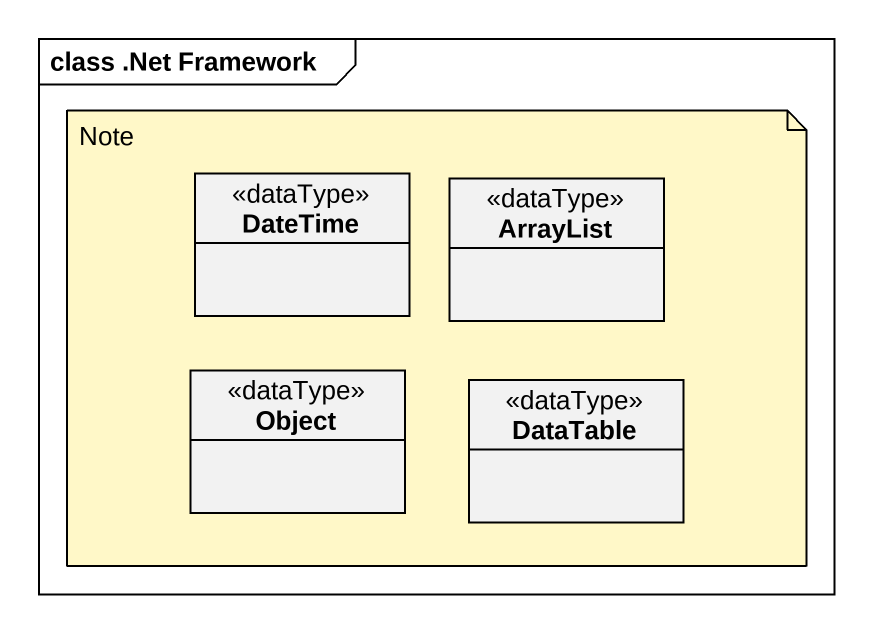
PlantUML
@startuml
mainframe class .Net Framework
hide circle
hide empty members
class DateTime <<dataType>>
class ArrayList <<dataType>>
class "Object" as Object_ <<dataType>>
class DataTable <<dataType>>
note as N1
  Note
end note
@enduml
